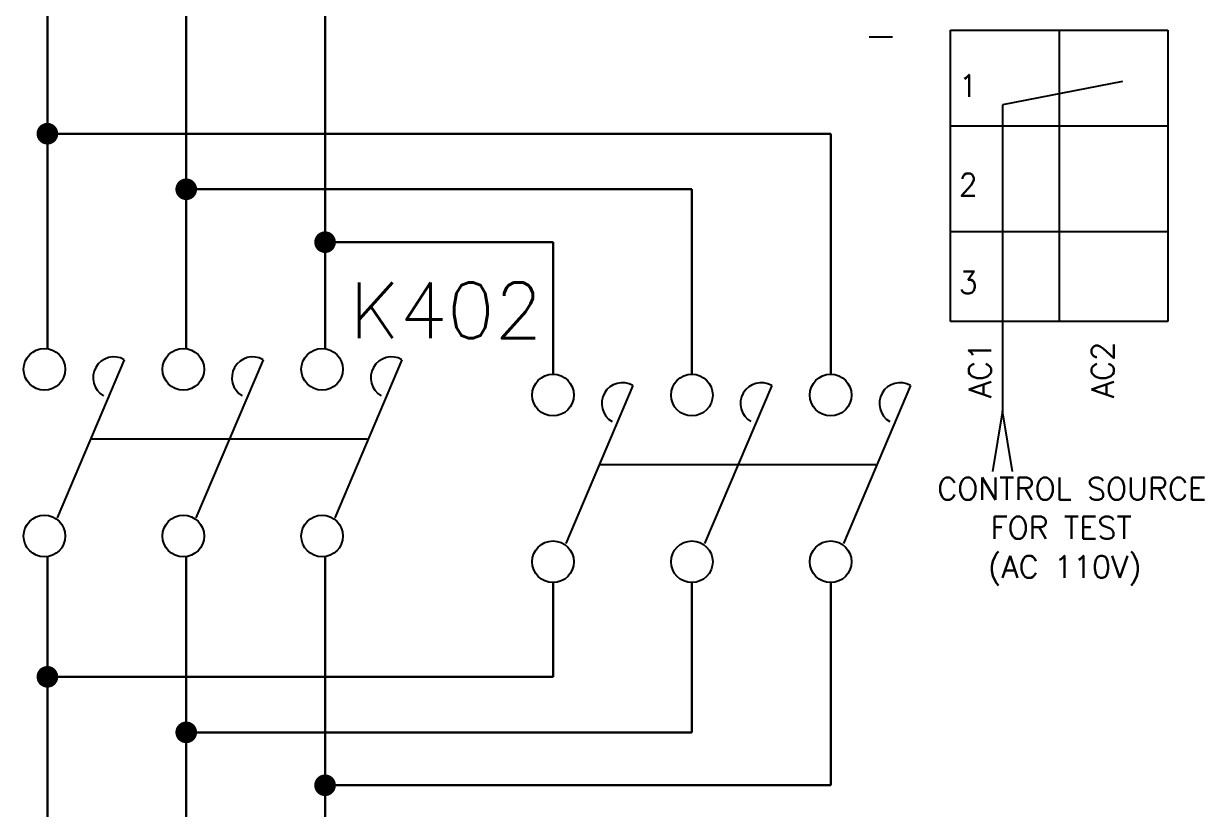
# Model space of a CAD drawing. Header units: millimetres. Extents: x 107 to 2900, y 85 to 3996.
# Drawn here: x 1035 to 1141.1, y 452.9 to 523.4 of the extents above; entities that cross this region are included whole.
import ezdxf
from ezdxf.lldxf.tags import DXFTag

# ---------------------------------------------------------------- set-up
doc = ezdxf.new("R2010")
doc.units = ezdxf.units.MM
doc.layers.add('1', color=1, linetype='CENTER')
doc.layers.add('70', color=7, linetype='Continuous')
doc.styles.add('SIMPLEX', font='SIMPLEX')
tags = doc.linetypes.add('CENTER', pattern=[2, 1.25, -0.25, 0.25, -0.25]).pattern_tags.tags
tags[10:11] = [DXFTag(74, 4), DXFTag(75, 0), DXFTag(340, '0'), DXFTag(46, 1.0), DXFTag(50, 0.0), DXFTag(44, 0.0), DXFTag(45, 0.0)]
tags[8:9] = [DXFTag(74, 4), DXFTag(75, 0), DXFTag(340, '0'), DXFTag(46, 1.0), DXFTag(50, 0.0), DXFTag(44, 0.0), DXFTag(45, 0.0)]
tags[6:7] = [DXFTag(74, 4), DXFTag(75, 0), DXFTag(340, '0'), DXFTag(46, 1.0), DXFTag(50, 0.0), DXFTag(44, 0.0), DXFTag(45, 0.0)]
tags[4:5] = [DXFTag(74, 4), DXFTag(75, 0), DXFTag(340, '0'), DXFTag(46, 1.0), DXFTag(50, 0.0), DXFTag(44, 0.0), DXFTag(45, 0.0)]

# ---------------------------------------------------------------- blocks, each defined once
blk = doc.blocks.new('D')
at = {"color": 1, "const_width": 0.25}
blk.add_lwpolyline([(-0.125, 0, 1), (0.125, 0, 1)], format="xyb", close=True, dxfattribs=at)

msp = doc.modelspace()

# ---------------------------------------------------------------- linework, layer by layer
at = {"color": 0, "lineweight": 30}
for p, q in [((1037.101, 564.885), (1037.101, 494.249)), ((1049.575, 494.249), (1049.575, 564.885)), ((1062.049, 564.885), (1062.049, 494.249)), ((1107.479, 513.55), (1107.479, 491.957)), ((1095.005, 491.957), (1095.005, 508.563)), ((1082.531, 503.813), (1082.531, 491.957)), ((1037.101, 475.576), (1037.101, 444.353)), ((1049.575, 429.968), (1049.575, 475.576)), ((1062.049, 475.576), (1062.049, 429.968)), ((1082.531, 473.246), (1082.531, 464.786)), ((1095.005, 473.246), (1095.005, 459.8)), ((1107.479, 473.246), (1107.479, 455.05))]:
    msp.add_line(p, q, dxfattribs=at)
for p, q in [((1110.938, 522.245), (1113.025, 522.245)), ((1118.238, 522.863), (1137.757, 522.863)), ((1127.997, 522.863), (1127.997, 496.686)), ((1133.707, 518.247), (1122.91, 516.154)), ((1122.91, 516.154), (1122.91, 488.68)), ((1137.757, 514.222), (1118.238, 514.222)), ((1137.757, 504.73), (1118.238, 504.73)), ((1137.757, 496.686), (1118.238, 496.686)), ((1122.91, 488.68), (1122.002, 483.237)), ((1123.817, 483.237), (1122.91, 488.68))]:
    msp.add_line(p, q)
at = {"color": 0}
for p, q in [((1118.238, 496.686), (1118.238, 522.863)), ((1137.757, 522.863), (1137.757, 496.686))]:
    msp.add_line(p, q, dxfattribs=at)
at = {"color": 0, "linetype": 'Continuous'}
for p, q in [((1040.991, 486.162), (1065.834, 486.162)), ((1086.687, 483.851), (1111.53, 483.851))]:
    msp.add_line(p, q, dxfattribs=at)
at = {"layer": '1', "color": 0}
for p, q in [((1044.008, 493.259), (1037.974, 479.065)), ((1056.482, 493.259), (1050.448, 479.065)), ((1068.956, 493.259), (1062.922, 479.065)), ((1089.704, 490.948), (1083.669, 476.754)), ((1102.178, 490.948), (1096.143, 476.754)), ((1114.652, 490.948), (1108.617, 476.754))]:
    msp.add_line(p, q, dxfattribs=at)
for centre in [(1036.835, 492.397), (1049.309, 492.397), (1061.783, 492.397), (1082.531, 490.086), (1095.005, 490.086), (1107.479, 490.086), (1036.835, 477.428), (1049.309, 477.428), (1061.783, 477.428), (1082.531, 475.117), (1095.005, 475.117), (1107.479, 475.117)]:
    msp.add_circle(centre, 1.871, dxfattribs=at)
for centre in [(1043.072, 491.639), (1055.546, 491.639), (1068.02, 491.639), (1088.768, 489.328), (1101.242, 489.328), (1113.716, 489.328)]:
    msp.add_arc(centre, 1.871, 60, 240, dxfattribs=at)
at = {"layer": '70', "linetype": 'ByBlock', "lineweight": 30}
for p, q in [((1037.101, 513.55), (1107.479, 513.55)), ((1049.575, 508.563), (1095.005, 508.563)), ((1062.049, 503.813), (1082.531, 503.813)), ((1037.101, 464.786), (1082.531, 464.786)), ((1049.575, 459.8), (1095.005, 459.8)), ((1062.049, 455.05), (1107.479, 455.05))]:
    msp.add_line(p, q, dxfattribs=at)

# ---------------------------------------------------------------- block references
at = {"xscale": 3.887999999999999, "yscale": 3.887999999999999, "zscale": 3.887999999999999}
for p in [(1037.101, 513.55), (1049.575, 508.563), (1062.049, 503.813), (1037.101, 464.786), (1049.575, 459.8), (1062.049, 455.05)]:
    msp.add_blockref('D', p, dxfattribs=at)

# ---------------------------------------------------------------- texts
at = {"color": 0, "style": 'SIMPLEX'}
for s, p in [('1', (1118.973, 516.85)), ('2', (1118.973, 507.971)), ('3', (1118.973, 499.194)), ('CONTROL SOURCE', (1117.051, 480.672)), ('FOR TEST', (1121.838, 477.168)), ('(AC 110V)', (1121.616, 473.66))]:
    msp.add_text(s, height=2, dxfattribs=at).set_placement(p)
at = {"color": 0, "linetype": 'Continuous', "style": 'SIMPLEX'}
msp.add_text('K402', height=4.9896, dxfattribs=at).set_placement((1064.246, 495.193))
at = {"color": 0, "style": 'SIMPLEX'}
for s, p in [('AC2', (1132.921, 489.811)), ('AC1', (1121.88, 489.811))]:
    msp.add_text(s, height=2, rotation=90, dxfattribs=at).set_placement(p)

doc.saveas('drawing.dxf')
